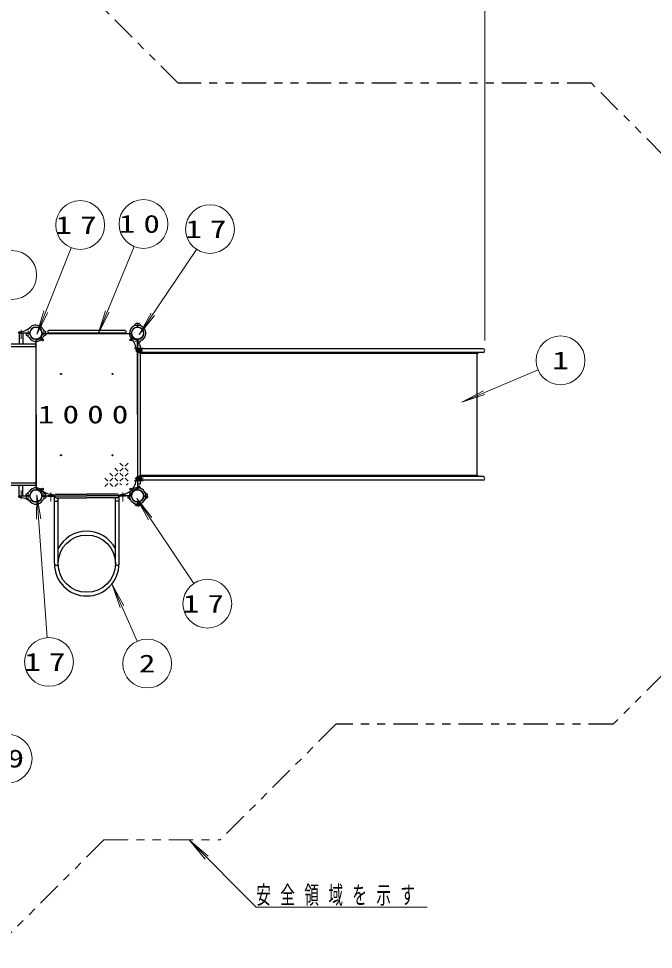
# Model space of a CAD drawing. Units: millimetres on the paper. Extents: x -385 to 0, y -594 to 267.
# Drawn here: x -213.5 to -135.4, y 92.7 to 207.1 of the extents above; entities that cross this region are included whole.
import ezdxf
from ezdxf.enums import TextEntityAlignment as Align

# ---------------------------------------------------------------- set-up
doc = ezdxf.new("R2010")
doc.units = ezdxf.units.MM
doc.linetypes.add('USER2', pattern=[6, 3, -1, 1, -1])
doc.linetypes.add('USER3', pattern=[8, 3, -1, 1, -1, 1, -1])
doc.layers.add('LY_1', color=7, linetype='Continuous', lineweight=25)
doc.styles.add('ＭＳ ゴシック', font='')
doc.styles.get('ＭＳ ゴシック').set_extended_font_data('MS Gothic')

msp = doc.modelspace()

# ---------------------------------------------------------------- linework, layer by layer
at = {"layer": 'LY_1', "lineweight": 13}
for p, q in [((-156.158, 167.523), (-156.158, 228.372)), ((-207.008, 178.947), (-211.219, 168.31)), ((-199.276, 179.095), (-203.714, 168.344)), ((-191.618, 178.75), (-198.637, 168.291)), ((-211.219, 168.31), (-210.362, 171.185)), ((-211.219, 168.31), (-209.876, 170.992)), ((-203.714, 168.344), (-202.816, 171.206)), ((-203.714, 168.344), (-202.332, 171.006)), ((-198.637, 168.291), (-197.189, 170.918)), ((-198.637, 168.291), (-196.754, 170.626)), ((-149.613, 163.929), (-158.995, 159.96)), ((-158.995, 159.96), (-156.344, 161.365)), ((-158.995, 159.96), (-156.141, 160.884)), ((-201.019, 152.479), (-200.644, 152.104)), ((-200.394, 152.104), (-200.019, 152.479)), ((-202.269, 151.229), (-201.894, 150.854)), ((-201.644, 151.854), (-201.269, 151.479)), ((-201.644, 150.854), (-201.269, 151.229)), ((-201.019, 151.479), (-200.644, 151.854)), ((-201.019, 151.229), (-200.644, 150.854)), ((-200.394, 151.854), (-200.019, 151.479)), ((-200.394, 150.854), (-200.019, 151.229)), ((-202.894, 150.604), (-202.519, 150.229)), ((-202.894, 149.604), (-202.519, 149.979)), ((-202.269, 150.229), (-201.894, 150.604)), ((-202.269, 149.979), (-201.894, 149.604)), ((-201.644, 150.604), (-201.269, 150.229)), ((-201.644, 149.604), (-201.269, 149.979)), ((-201.019, 150.229), (-200.644, 150.604)), ((-201.019, 149.979), (-200.82, 149.78)), ((-200.394, 150.604), (-200.019, 150.229)), ((-200.242, 149.757), (-200.019, 149.979)), ((-211.219, 148.562), (-211.266, 145.562)), ((-211.219, 148.562), (-210.745, 145.6)), ((-209.961, 131.015), (-211.219, 148.562)), ((-198.961, 148.127), (-197.513, 145.5)), ((-198.961, 148.127), (-197.079, 145.791)), ((-191.942, 137.668), (-198.961, 148.127)), ((-201.97, 137.538), (-201, 134.699)), ((-201.97, 137.538), (-200.522, 134.911)), ((-198.886, 130.565), (-201.97, 137.538)), ((-192.464, 106.083), (-190.536, 103.785)), ((-192.464, 106.083), (-190.166, 104.154)), ((-184.255, 97.873), (-192.464, 106.083)), ((-184.255, 97.873), (-163.255, 97.873))]:
    msp.add_line(p, q, dxfattribs=at)
at = {"layer": 'LY_1', "linetype": 'USER3'}
for p, q in [((-193.862, 199.179), (-212.056, 217.372)), ((-143.054, 199.179), (-193.862, 199.179)), ((-122.825, 178.949), (-143.054, 199.179)), ((-122.825, 137.923), (-140.399, 120.349)), ((-174.475, 120.349), (-188.698, 106.126)), ((-140.399, 120.349), (-174.475, 120.349))]:
    msp.add_line(p, q, dxfattribs=at)
at = {"layer": 'LY_1', "linetype": 'USER2', "lineweight": 13}
for p, q in [((-198.519, 169.394), (-199.183, 169.394)), ((-213.184, 168.842), (-213.184, 167.757)), ((-212.309, 168.104), (-212.309, 168.768)), ((-210.393, 168.104), (-210.393, 168.768)), ((-198.519, 167.478), (-199.183, 167.478)), ((-199.257, 166.603), (-198.172, 166.603)), ((-199.257, 150.269), (-198.172, 150.269)), ((-198.125, 150.619), (-199.18, 150.619)), ((-213.184, 148.03), (-213.184, 149.115)), ((-209.518, 148.842), (-209.518, 147.757)), ((-200.684, 148.842), (-200.684, 147.757)), ((-198.519, 149.394), (-199.183, 149.394)), ((-212.309, 148.104), (-212.309, 148.768)), ((-210.393, 148.104), (-210.393, 148.768)), ((-199.809, 148.104), (-199.809, 148.768)), ((-197.893, 148.104), (-197.893, 148.768)), ((-198.519, 147.478), (-199.183, 147.478))]:
    msp.add_line(p, q, dxfattribs=at)
at = {"layer": 'LY_1'}
for p, q in [((-198.91, 169.643), (-199.032, 169.639)), ((-198.876, 169.217), (-198.876, 169.61)), ((-198.826, 169.217), (-198.826, 169.61)), ((-198.791, 169.643), (-198.66, 169.639)), ((-213.475, 168.496), (-213.47, 168.583)), ((-212.132, 168.461), (-213.442, 168.461)), ((-213.411, 168.461), (-213.411, 167.128)), ((-212.958, 168.461), (-212.958, 167.128)), ((-212.558, 168.377), (-212.554, 168.255)), ((-212.132, 168.411), (-212.525, 168.411)), ((-210.57, 168.461), (-210.177, 168.461)), ((-210.57, 168.411), (-205.101, 168.411)), ((-210.144, 168.496), (-210.148, 168.617)), ((-210.144, 168.377), (-210.148, 168.246)), ((-209.893, 168.669), (-209.893, 168.519)), ((-200.393, 168.753), (-209.809, 168.753)), ((-200.393, 168.436), (-209.809, 168.436)), ((-205.101, 168.411), (-199.761, 168.411)), ((-200.309, 168.669), (-200.309, 168.519)), ((-197.865, 168.603), (-197.862, 168.603)), ((-197.865, 168.269), (-197.862, 168.269)), ((-223.768, 167.128), (-211.434, 167.128)), ((-211.518, 167.45), (-211.518, 167.447)), ((-211.326, 158.436), (-211.326, 167.526)), ((-211.184, 167.45), (-211.184, 167.447)), ((-198.876, 158.436), (-198.876, 167.655)), ((-198.826, 167.655), (-198.826, 167.262)), ((-198.791, 167.229), (-198.67, 167.233)), ((-223.851, 166.811), (-211.351, 166.811)), ((-211.351, 166.894), (-211.351, 167.044)), ((-211.351, 166.811), (-211.351, 150.061)), ((-199.018, 166.363), (-199.018, 166.229)), ((-198.911, 166.312), (-198.998, 166.317)), ((-198.918, 166.446), (-198.934, 166.446)), ((-198.918, 166.146), (-198.934, 166.146)), ((-198.918, 166.143), (-198.918, 166.449)), ((-198.918, 166.449), (-198.876, 166.449)), ((-198.334, 166.379), (-198.918, 166.379)), ((-198.918, 166.307), (-198.876, 166.296)), ((-198.918, 166.296), (-198.876, 166.285)), ((-198.334, 166.213), (-198.918, 166.213)), ((-198.918, 166.143), (-198.876, 166.143)), ((-198.851, 166.471), (-198.876, 166.471)), ((-198.876, 166.121), (-198.851, 166.121)), ((-198.851, 166.928), (-198.851, 149.944)), ((-198.701, 166.396), (-198.851, 166.396)), ((-198.701, 166.196), (-198.851, 166.196)), ((-198.584, 166.978), (-198.801, 166.978)), ((-198.701, 166.379), (-198.701, 166.571)), ((-198.534, 166.571), (-198.701, 166.571)), ((-156.385, 166.523), (-198.701, 166.523)), ((-198.701, 166.021), (-198.701, 166.213)), ((-156.385, 166.069), (-198.701, 166.069)), ((-198.534, 166.021), (-198.701, 166.021)), ((-198.534, 166.928), (-198.534, 149.944)), ((-198.334, 166.379), (-198.334, 166.213)), ((-156.968, 166.069), (-156.968, 166.029)), ((-157.052, 165.946), (-198.534, 165.946)), ((-157.124, 165.946), (-157.124, 150.926)), ((-211.326, 158.436), (-211.326, 149.346)), ((-198.876, 158.436), (-198.876, 149.217)), ((-223.851, 150.061), (-211.351, 150.061)), ((-211.351, 149.978), (-211.351, 149.828)), ((-199.018, 150.509), (-199.018, 150.643)), ((-198.911, 150.56), (-198.998, 150.556)), ((-198.918, 150.726), (-198.934, 150.726)), ((-198.918, 150.426), (-198.934, 150.426)), ((-198.918, 150.729), (-198.918, 150.423)), ((-198.918, 150.729), (-198.876, 150.729)), ((-198.334, 150.659), (-198.918, 150.659)), ((-198.918, 150.576), (-198.876, 150.587)), ((-198.918, 150.565), (-198.876, 150.576)), ((-198.334, 150.493), (-198.918, 150.493)), ((-198.918, 150.423), (-198.876, 150.423)), ((-198.876, 150.751), (-198.851, 150.751)), ((-198.851, 150.401), (-198.876, 150.401)), ((-198.701, 150.676), (-198.851, 150.676)), ((-198.701, 150.476), (-198.851, 150.476)), ((-198.534, 150.851), (-198.701, 150.851)), ((-198.701, 150.851), (-198.701, 150.659)), ((-156.385, 150.803), (-198.701, 150.803)), ((-198.701, 150.493), (-198.701, 150.301)), ((-156.385, 150.349), (-198.701, 150.349)), ((-198.534, 150.301), (-198.701, 150.301)), ((-157.052, 150.926), (-198.534, 150.926)), ((-198.334, 150.493), (-198.334, 150.659)), ((-156.968, 150.803), (-156.968, 150.843)), ((-223.768, 149.744), (-211.434, 149.744)), ((-213.411, 148.411), (-213.411, 149.744)), ((-212.958, 148.411), (-212.958, 149.744)), ((-211.518, 149.422), (-211.518, 149.425)), ((-211.184, 149.422), (-211.184, 149.425)), ((-198.826, 149.217), (-198.826, 149.61)), ((-198.584, 149.894), (-198.801, 149.894)), ((-198.791, 149.643), (-198.67, 149.639)), ((-213.475, 148.376), (-213.47, 148.289)), ((-212.132, 148.411), (-213.442, 148.411)), ((-212.558, 148.496), (-212.554, 148.617)), ((-212.558, 148.377), (-212.554, 148.246)), ((-212.132, 148.461), (-212.525, 148.461)), ((-210.57, 148.461), (-205.101, 148.461)), ((-210.57, 148.411), (-210.177, 148.411)), ((-210.144, 148.496), (-210.148, 148.627)), ((-210.144, 148.377), (-210.148, 148.255)), ((-209.884, 148.409), (-209.884, 148.463)), ((-209.884, 148.463), (-209.076, 148.463)), ((-209.884, 148.409), (-209.076, 148.409)), ((-209.227, 148.496), (-209.232, 148.583)), ((-209.078, 140.103), (-209.078, 148.436)), ((-209.078, 147.803), (-208.624, 147.803)), ((-208.851, 148.663), (-205.101, 148.663)), ((-208.851, 148.209), (-205.101, 148.209)), ((-208.624, 140.103), (-208.624, 148.209)), ((-201.351, 148.663), (-205.101, 148.663)), ((-199.632, 148.461), (-205.101, 148.461)), ((-201.351, 148.209), (-205.101, 148.209)), ((-201.578, 140.103), (-201.578, 148.209)), ((-201.124, 147.803), (-201.578, 147.803)), ((-200.318, 148.463), (-201.126, 148.463)), ((-200.318, 148.409), (-201.126, 148.409)), ((-201.124, 140.103), (-201.124, 148.436)), ((-200.975, 148.496), (-200.97, 148.583)), ((-200.318, 148.409), (-200.318, 148.463)), ((-200.058, 148.377), (-200.054, 148.255)), ((-199.632, 148.411), (-200.025, 148.411)), ((-198.876, 147.655), (-198.876, 147.262)), ((-198.826, 147.655), (-198.826, 147.262)), ((-198.07, 148.461), (-197.677, 148.461)), ((-198.07, 148.411), (-197.677, 148.411)), ((-197.865, 148.603), (-197.862, 148.603)), ((-197.865, 148.269), (-197.862, 148.269)), ((-197.644, 148.496), (-197.648, 148.617)), ((-197.644, 148.377), (-197.648, 148.246)), ((-211.518, 147.45), (-211.518, 147.447)), ((-211.184, 147.45), (-211.184, 147.447)), ((-198.91, 147.229), (-199.032, 147.233)), ((-199.018, 147.45), (-199.018, 147.447)), ((-198.791, 147.229), (-198.66, 147.233)), ((-198.684, 147.45), (-198.684, 147.447))]:
    msp.add_line(p, q, dxfattribs=at)
at = {"layer": 'LY_1', "linetype": 'USER3', "lineweight": 13}
for q in [(-225.575, 83.551), (-188.698, 106.126)]:
    msp.add_line((-203.001, 106.126), q, dxfattribs=at)
at = {"layer": 'LY_1', "lineweight": 13}
for centre in [(-205.903, 181.736), (-198.131, 181.868), (-189.946, 181.241), (-214.266, 175.592), (-146.85, 165.098), (-190.271, 135.177), (-209.747, 128.022), (-197.673, 127.822), (-214.83, 116.131)]:
    msp.add_circle(centre, 3, dxfattribs=at)
at = {"layer": 'LY_1'}
for centre, radius in [((-211.351, 168.436), 0.743), ((-198.851, 168.436), 0.743), ((-210.526, 167.611), 0.108), ((-199.676, 167.611), 0.108), ((-208.268, 163.436), 0.0625), ((-201.934, 163.436), 0.0625), ((-208.268, 153.436), 0.0625), ((-201.934, 153.436), 0.0625), ((-211.351, 148.436), 0.743), ((-210.526, 149.261), 0.108), ((-199.676, 149.261), 0.108), ((-198.851, 148.436), 0.743), ((-205.101, 140.103), 3.523)]:
    msp.add_circle(centre, radius, dxfattribs=at)
for centre, radius, start, end in [((-211.351, 168.436), 1, 90, 132.21724), ((-211.351, 168.436), 1, 32.7272, 90), ((-199.842, 169.978), 0.833, 302.72719, 332.54116), ((-199.029, 169.556), 0.0833, 92, 152.54116), ((-198.909, 169.61), 0.0333, 0, 92), ((-198.793, 169.61), 0.0333, 88, 180), ((-198.673, 169.556), 0.0833, 27.45884, 88), ((-197.86, 169.978), 0.833, 207.45884, 237.27281), ((-213.442, 168.494), 0.0333, 177, 270), ((-213.437, 168.582), 0.0333, 91.08415, 177), ((-213.479, 170.781), 2.167, 271.08415, 312.21724), ((-212.525, 168.378), 0.0333, 90, 182), ((-212.471, 168.258), 0.0833, 182, 242.54116), ((-212.132, 168.494), 0.0333, 270, 355.72934), ((-212.132, 168.378), 0.0333, 4.27066, 90), ((-211.351, 168.436), 0.75, 90, 175.72934), ((-211.351, 168.436), 0.75, 184.27066, 270), ((-211.351, 168.436), 0.75, 4.27066, 90), ((-211.351, 168.436), 0.75, 270, 355.72934), ((-211.351, 168.436), 0.833, 276.78718, 353.21282), ((-210.57, 168.494), 0.0333, 184.27066, 270), ((-210.57, 168.378), 0.0333, 90, 175.72934), ((-210.441, 168.328), 0.0833, 90, 173.21282), ((-209.809, 169.427), 0.833, 212.72719, 242.54116), ((-210.231, 168.614), 0.0833, 2, 62.54116), ((-210.231, 168.258), 0.0833, 297.45884, 358), ((-210.177, 168.494), 0.0333, 270, 2), ((-210.177, 168.378), 0.0333, 358, 90), ((-209.809, 168.669), 0.0833, 90, 180), ((-209.809, 168.519), 0.0833, 180, 270), ((-200.393, 168.669), 0.0833, 0, 90), ((-200.393, 168.519), 0.0833, 270, 0), ((-198.851, 168.436), 1, 122.72719, 180), ((-198.851, 168.436), 1, 180, 222.21724), ((-199.761, 168.328), 0.0833, 6.78718, 90), ((-198.851, 168.436), 0.833, 186.78718, 263.21282), ((-198.851, 168.436), 0.75, 94.27066, 180), ((-198.851, 168.436), 0.75, 180, 265.72934), ((-198.909, 169.217), 0.0333, 274.27066, 0), ((-198.793, 169.217), 0.0333, 180, 265.72934), ((-198.851, 168.436), 0.75, 0, 85.72934), ((-198.851, 168.436), 0.75, 274.27066, 0), ((-198.851, 168.436), 1, 0, 57.2728), ((-198.851, 168.436), 1, 302.72719, 0), ((-197.862, 168.586), 0.0167, 8.62693, 90), ((-197.862, 168.286), 0.0167, 270, 351.37307), ((-198.851, 168.436), 1.017, 0, 8.62693), ((-198.851, 168.436), 1.017, 351.37307, 0), ((-212.893, 167.445), 0.833, 32.7272, 62.54116), ((-211.351, 168.436), 1, 212.72719, 270), ((-211.501, 167.447), 0.0167, 180, 261.37307), ((-211.351, 168.436), 1.017, 261.37307, 270), ((-211.434, 167.044), 0.0833, 360, 90), ((-211.351, 168.436), 1, 270, 327.27281), ((-211.351, 168.436), 1.017, 270, 278.62693), ((-211.243, 167.526), 0.0833, 96.78718, 180), ((-211.201, 167.447), 0.0167, 278.62693, 0), ((-209.809, 167.445), 0.833, 117.45884, 147.27281), ((-201.196, 166.308), 2.167, 1.08415, 42.21724), ((-198.959, 167.526), 0.0833, 0, 83.21282), ((-198.909, 167.655), 0.0333, 0, 85.72934), ((-198.793, 167.655), 0.0333, 94.27066, 180), ((-198.793, 167.262), 0.0333, 180, 272), ((-198.673, 167.316), 0.0833, 272, 332.54116), ((-197.86, 166.894), 0.833, 122.72719, 152.54116), ((-211.434, 166.894), 0.0833, 270, 360), ((-198.997, 166.35), 0.0333, 181.08415, 267), ((-198.934, 166.363), 0.0833, 90, 180), ((-198.934, 166.229), 0.0833, 180, 270), ((-198.909, 166.345), 0.0333, 267, 0), ((-198.801, 166.928), 0.05, 90, 180), ((-198.584, 166.928), 0.05, 0, 90), ((-157.052, 166.029), 0.0833, 270, 0), ((-156.385, 166.296), 0.227, 270, 90), ((-211.434, 149.978), 0.0833, 0, 90), ((-201.196, 150.564), 2.167, 317.78276, 358.91585), ((-198.997, 150.522), 0.0333, 93, 178.91585), ((-198.934, 150.643), 0.0833, 90, 180), ((-198.934, 150.509), 0.0833, 180, 270), ((-198.909, 150.527), 0.0333, 0, 93), ((-198.801, 149.944), 0.05, 180, 270), ((-198.584, 149.944), 0.05, 270, 0), ((-157.052, 150.843), 0.0833, 0, 90), ((-156.385, 150.576), 0.227, 270, 90), ((-212.893, 149.427), 0.833, 297.45884, 327.27281), ((-211.351, 148.436), 1, 90, 147.27281), ((-211.351, 148.436), 0.75, 90, 175.72934), ((-211.501, 149.425), 0.0167, 98.62693, 180), ((-211.351, 148.436), 1.017, 90, 98.62693), ((-211.434, 149.828), 0.0833, 270, 0), ((-211.351, 148.436), 1.017, 81.37308, 90), ((-211.351, 148.436), 1, 32.7272, 90), ((-211.351, 148.436), 0.75, 4.27066, 90), ((-211.243, 149.346), 0.0833, 180, 263.21282), ((-211.351, 148.436), 0.833, 6.78718, 83.21282), ((-211.201, 149.425), 0.0167, 0, 81.37308), ((-209.223, 150.781), 2.167, 227.78276, 268.91585), ((-209.809, 149.427), 0.833, 212.7272, 242.54117), ((-200.979, 150.781), 2.167, 271.08415, 312.21724), ((-198.851, 148.436), 1, 137.78276, 180), ((-198.851, 148.436), 0.833, 96.78718, 173.21282), ((-198.851, 148.436), 0.75, 90, 180), ((-198.851, 148.436), 1, 90, 132.21724), ((-198.959, 149.346), 0.0833, 276.78718, 0), ((-198.909, 149.217), 0.0333, 274.27066, 0), ((-198.851, 148.436), 1, 0, 90), ((-198.851, 148.436), 0.75, 0, 90), ((-198.793, 149.61), 0.0333, 88, 180), ((-198.793, 149.217), 0.0333, 180, 265.72934), ((-198.673, 149.556), 0.0833, 27.45884, 88), ((-197.86, 149.978), 0.833, 207.45884, 237.27281), ((-197.309, 149.427), 0.833, 212.72719, 242.54116), ((-213.442, 148.378), 0.0333, 90, 183), ((-213.437, 148.29), 0.0333, 183, 268.91585), ((-213.479, 146.091), 2.167, 47.78276, 88.91585), ((-212.525, 148.494), 0.0333, 178, 270), ((-212.525, 148.378), 0.0333, 90, 182), ((-212.471, 148.614), 0.0833, 117.45884, 178), ((-212.471, 148.258), 0.0833, 182, 242.54116), ((-212.893, 147.445), 0.833, 32.7272, 62.54116), ((-211.351, 148.436), 1, 212.72719, 270), ((-212.132, 148.494), 0.0333, 270, 355.72934), ((-212.132, 148.378), 0.0333, 4.27066, 90), ((-211.351, 148.436), 0.75, 184.27066, 270), ((-211.351, 148.436), 0.75, 270, 355.72934), ((-211.351, 148.436), 1, 270, 327.27281), ((-210.57, 148.494), 0.0333, 184.27066, 270), ((-210.57, 148.378), 0.0333, 90, 175.72934), ((-210.441, 148.544), 0.0833, 186.78718, 270), ((-209.809, 147.445), 0.833, 117.45884, 147.27281), ((-210.231, 148.614), 0.0833, 2, 62.54116), ((-210.231, 148.258), 0.0833, 297.45884, 358), ((-210.177, 148.494), 0.0333, 270, 2), ((-210.177, 148.378), 0.0333, 358, 90), ((-209.265, 148.582), 0.0333, 3, 88.91585), ((-209.26, 148.494), 0.0333, 270, 3), ((-208.851, 148.436), 0.227, 90, 270), ((-201.351, 148.436), 0.227, 270, 90), ((-200.942, 148.494), 0.0333, 177, 270), ((-200.937, 148.582), 0.0333, 91.08415, 177), ((-200.025, 148.378), 0.0333, 90, 182), ((-199.971, 148.258), 0.0833, 182, 242.54116), ((-200.393, 147.445), 0.833, 32.7272, 62.54116), ((-198.851, 148.436), 1, 180, 270), ((-199.761, 148.544), 0.0833, 270, 353.21282), ((-199.632, 148.494), 0.0333, 270, 355.72934), ((-199.632, 148.378), 0.0333, 4.27066, 90), ((-198.851, 148.436), 0.75, 180, 270), ((-198.909, 147.655), 0.0333, 0, 85.72934), ((-198.851, 148.436), 0.75, 270, 0), ((-198.851, 148.436), 1, 270, 0), ((-198.793, 147.655), 0.0333, 94.27066, 180), ((-198.07, 148.494), 0.0333, 184.27066, 270), ((-198.07, 148.378), 0.0333, 90, 175.72934), ((-197.309, 147.445), 0.833, 117.45884, 147.27281), ((-197.862, 148.586), 0.0167, 8.62693, 90), ((-197.862, 148.286), 0.0167, 270, 351.37307), ((-198.851, 148.436), 1.017, 0, 8.62693), ((-198.851, 148.436), 1.017, 351.37307, 0), ((-197.731, 148.614), 0.0833, 2, 62.54116), ((-197.731, 148.258), 0.0833, 297.45884, 358), ((-197.677, 148.494), 0.0333, 270, 2), ((-197.677, 148.378), 0.0333, 358, 90), ((-211.501, 147.447), 0.0167, 180, 261.37307), ((-211.351, 148.436), 1.017, 261.37307, 270), ((-211.351, 148.436), 1.017, 270, 278.62693), ((-211.201, 147.447), 0.0167, 278.62693, 0), ((-199.842, 146.894), 0.833, 27.45884, 57.2728), ((-199.029, 147.316), 0.0833, 207.45884, 268), ((-199.001, 147.447), 0.0167, 180, 261.37307), ((-198.851, 148.436), 1.017, 261.37307, 270), ((-198.909, 147.262), 0.0333, 268, 0), ((-198.851, 148.436), 1.017, 270, 278.62693), ((-198.793, 147.262), 0.0333, 180, 272), ((-198.701, 147.447), 0.0167, 278.62693, 0), ((-198.673, 147.316), 0.0833, 272, 332.54116), ((-197.86, 146.894), 0.833, 122.72719, 152.54116), ((-205.101, 140.103), 3.977, 27.62496, 152.37504), ((-208.851, 140.103), 0.227, 180, 0), ((-205.101, 140.103), 3.977, 180, 0), ((-201.351, 140.103), 0.227, 180, 0)]:
    msp.add_arc(centre, radius, start, end, dxfattribs=at)

# ---------------------------------------------------------------- texts
at = {"layer": 'LY_1', "style": 'ＭＳ ゴシック'}
for s, width, p in [('1', 1.4, (-146.85, 165.098)), ('2', 1.35, (-197.673, 127.822))]:
    msp.add_text(s, height=2.199, dxfattribs=dict(at, width=width)).set_placement(p, align=Align.MIDDLE_CENTER)
at = {"layer": 'LY_1', "char_height": 2.199, "style": 'ＭＳ ゴシック'}
for s, insert, attachment_point in [('\\T1.5;\\W1.35;17', (-205.903, 181.736), 5), ('\\T1.5;\\W1.35;10', (-198.131, 181.868), 5), ('\\T1.5;\\W1.35;17', (-189.946, 181.241), 5), ('\\T1.5;\\W1.35;1000', (-211.101, 158.436), 4), ('\\T1.5;\\W1.35;17', (-190.271, 135.177), 5), ('\\T1.5;\\W1.35;17', (-209.747, 128.022), 5), ('\\T1.5;\\W1.35;19', (-214.83, 116.131), 5), ('\\T1.64;\\W0.6;安全領域を示す', (-184.255, 98.023), 7)]:
    msp.add_mtext(s, dxfattribs=dict(at, insert=insert, attachment_point=attachment_point))

doc.saveas('drawing.dxf')
